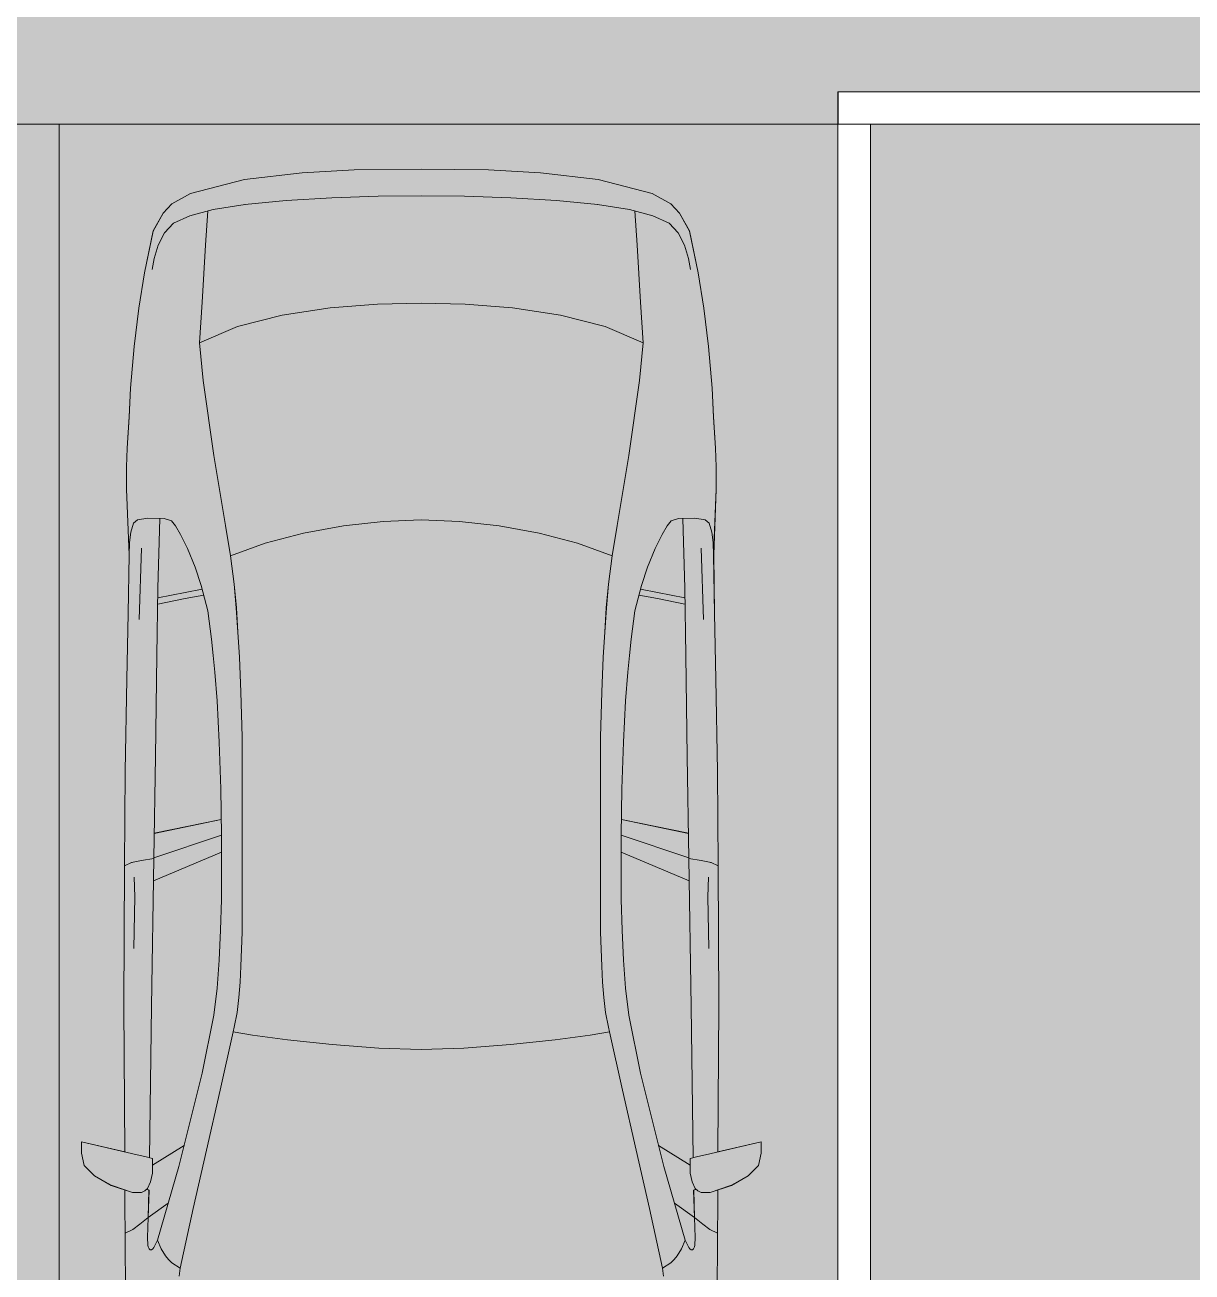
# Model space of a CAD drawing. Header units: millimetres. Extents: x 141848 to 1648660, y -821378 to -151356.
# Drawn here: x 247932 to 251529, y -269226 to -265381 of the extents above; entities that cross this region are included whole.
import ezdxf

# ---------------------------------------------------------------- set-up
doc = ezdxf.new("R2010")
doc.units = ezdxf.units.MM
doc.header["$MEASUREMENT"] = 0
doc.linetypes.add('Wipeout_Contour', pattern=[1000, 0, -1000])
for name, color, linetype in [('Cars', 7, 'Continuous'), ('Extérieur - Environnement', 7, 'Continuous'), ('Sols_ Dalles', 7, 'Continuous'), ('Structure - Murs extérieurs', 7, 'Continuous')]:
    doc.layers.add(name, color=color, linetype=linetype)

# ---------------------------------------------------------------- blocks, each defined once
blk = doc.blocks.new('Dalle_14_1', base_point=(217961.3, -273253.3))
at = {"layer": 'Sols_ Dalles', "linetype": 'Continuous', "lineweight": 0, "true_color": 0x2e271c}
blk.add_hatch(color=250, dxfattribs=at).paths.add_polyline_path([(217961.3, -273253.3, 0.415791), (219972.1, -275253.2), (252109.1, -275106, 0.414214), (254098.3, -273095.2), (254087.4, -271073, -0.001346), (254087.4, -271062.3), (253905.6, -271062.3), (253905.6, -267687.3), (253887.3, -267687.3), (253887.3, -265687.3), (250537.6, -265687.3), (250537.6, -270787.3), (250537.7, -271092.1), (250548.6, -273114.3), (220537.6, -273253.3), (220537.6, -270687.3), (220537.6, -265687.3), (219961.3, -265687.3, 0.258849), (218113.8, -267154.8, 0.098562), (217961.3, -267920.6)])
at = {"layer": 'Sols_ Dalles', "color": 250, "linetype": 'Continuous', "lineweight": 5, "true_color": 0x1f1f1f, "flags": 128}
blk.add_lwpolyline([(217961.3, -273253.3, 0.415791), (219972.1, -275253.2), (252109.1, -275106, 0.414214), (254098.3, -273095.2), (254087.4, -271073, -0.001346), (254087.4, -271062.3), (253905.6, -271062.3), (253905.6, -267687.3), (253887.3, -267687.3), (253887.3, -265687.3), (250537.6, -265687.3), (250537.6, -270787.3), (250537.7, -271092.1), (250548.6, -273114.3), (220537.6, -273253.3), (220537.6, -270687.3), (220537.6, -265687.3), (219961.3, -265687.3, 0.258849), (218113.8, -267154.8, 0.098562), (217961.3, -267920.6)], format="xyb", close=True, dxfattribs=at)
blk = doc.blocks.new('Mur_72_1', base_point=(254187.3, -265687.3))
at = {"color": 254, "linetype": 'Wipeout_Contour', "lineweight": 0, "ltscale": 1095340.519234042}
blk.add_wipeout([(250537.6, -265687.3), (250437.6, -265587.3), (250437.6, -265687.3)], dxfattribs=at).dxf.layer = 'Structure - Murs extérieurs'
at = {"color": 254, "linetype": 'Wipeout_Contour', "lineweight": 0, "ltscale": 1465615.133242177}
blk.add_wipeout([(250537.6, -265687.3), (254187.3, -265687.3), (254187.3, -265587.3), (250537.6, -265587.3)], dxfattribs=at).dxf.layer = 'Structure - Murs extérieurs'
at = {"color": 254, "linetype": 'Wipeout_Contour', "lineweight": 0, "ltscale": 1095334.956299545}
blk.add_wipeout([(250537.6, -265587.3), (250437.6, -265587.3), (250537.6, -265687.3)], dxfattribs=at).dxf.layer = 'Structure - Murs extérieurs'
at = {"layer": 'Structure - Murs extérieurs', "color": 7, "linetype": 'Continuous', "lineweight": 5, "flags": 128}
for points in [[(250437.6, -265587.3), (250437.6, -265687.3)], [(254187.3, -265587.3), (250437.6, -265587.3)], [(250537.6, -265687.3), (254187.3, -265687.3)]]:
    blk.add_lwpolyline(points, dxfattribs=at)
blk = doc.blocks.new('Mur_73_1', base_point=(250537.6, -265687.3))
at = {"color": 254, "linetype": 'Wipeout_Contour', "lineweight": 0, "ltscale": 1467903.870191001}
blk.add_wipeout([(250537.6, -270687.3), (250537.6, -265687.3), (250437.6, -265687.3), (250437.6, -270687.3)], dxfattribs=at).dxf.layer = 'Structure - Murs extérieurs'
at = {"layer": 'Structure - Murs extérieurs', "color": 7, "linetype": 'Continuous', "lineweight": 5, "flags": 128}
for points in [[(250437.6, -265687.3), (250437.6, -270687.3)], [(250537.6, -270687.3), (250537.6, -265687.3)]]:
    blk.add_lwpolyline(points, dxfattribs=at)
blk = doc.blocks.new('Car 0025')
at = {"layer": 'Cars', "color": 7, "linetype": 'Continuous', "lineweight": 13}
for p, q in [((-379.7, 4658.6), (-556.6, 4637.7)), ((-556.6, 4637.7), (-379.7, 4658.6)), ((-219.5, 4667.4), (-379.7, 4658.6)), ((-379.7, 4658.6), (-219.5, 4667.4)), ((-12.1, 4670), (-219.5, 4667.4)), ((-219.5, 4667.4), (-12.1, 4670)), ((195.3, 4667.4), (-12.1, 4670)), ((195.3, 4667.4), (-12.1, 4670)), ((355.5, 4658.6), (195.3, 4667.4)), ((355.5, 4658.6), (195.3, 4667.4)), ((532.4, 4637.7), (355.5, 4658.6)), ((532.4, 4637.7), (355.5, 4658.6)), ((-556.6, 4637.7), (-723.6, 4595.1)), ((-723.6, 4595.1), (-556.6, 4637.7)), ((699.4, 4595.1), (532.4, 4637.7)), ((699.4, 4595.1), (532.4, 4637.7)), ((-723.6, 4595.1), (-781.2, 4562.9)), ((-781.2, 4562.9), (-723.6, 4595.1)), ((-428.3, 4573.2), (-287.8, 4581.6)), ((-287.8, 4581.6), (-145.2, 4586.3)), ((-145.2, 4586.3), (-12.1, 4587.6)), ((121, 4586.3), (-12.1, 4587.6)), ((263.6, 4581.6), (121, 4586.3)), ((404.1, 4573.2), (263.6, 4581.6)), ((757, 4562.9), (699.4, 4595.1)), ((757, 4562.9), (699.4, 4595.1)), ((-781.2, 4562.9), (-808.1, 4534)), ((-808.1, 4534), (-781.2, 4562.9)), ((-653.9, 4545.2), (-725.8, 4526.4)), ((-669.8, 4541.1), (-677, 4436)), ((-653.9, 4545.2), (-555.5, 4560.7)), ((-555.6, 4560.7), (-428.3, 4573.2)), ((531.4, 4560.7), (404.1, 4573.2)), ((629.7, 4545.2), (531.3, 4560.7)), ((629.7, 4545.2), (701.6, 4526.4)), ((645.6, 4541.1), (652.8, 4436)), ((783.9, 4534), (757, 4562.9)), ((783.9, 4534), (757, 4562.9)), ((-808.1, 4534), (-838.7, 4479.2)), ((-838.7, 4479.2), (-808.1, 4534)), ((-804.1, 4473.7), (-775.5, 4503.8)), ((-775.5, 4503.8), (-725.8, 4526.4)), ((751.3, 4503.8), (701.6, 4526.4)), ((779.9, 4473.7), (751.3, 4503.8)), ((814.5, 4479.2), (783.9, 4534)), ((814.5, 4479.2), (783.9, 4534)), ((-838.7, 4479.2), (-865.6, 4350.2)), ((-865.6, 4350.2), (-838.7, 4479.2)), ((-822.9, 4435.1), (-804.1, 4473.7)), ((798.7, 4435.1), (779.9, 4473.7)), ((841.4, 4350.2), (814.5, 4479.2)), ((841.4, 4350.2), (814.5, 4479.2)), ((-835.2, 4394.2), (-822.9, 4435.1)), ((-677, 4436), (-687.9, 4260.3)), ((652.8, 4436), (663.7, 4260.3)), ((811, 4394.2), (798.7, 4435.1)), ((-841.6, 4360.5), (-835.2, 4394.2)), ((817.4, 4360.5), (811, 4394.2)), ((-865.6, 4350.2), (-882.9, 4241.4)), ((-865.6, 4350.2), (-882.9, 4241.4)), ((858.7, 4241.4), (841.4, 4350.2)), ((841.4, 4350.2), (858.7, 4241.4)), ((-882.9, 4241.4), (-896.8, 4123.3)), ((-882.9, 4241.4), (-896.8, 4123.3)), ((-882.9, 4241.4), (-882.9, 4241.4)), ((-687.9, 4260.3), (-696.1, 4134.7)), ((-293.4, 4242.1), (-440.9, 4220.2)), ((-146.9, 4253.4), (-293.4, 4242.1)), ((-12.1, 4256.8), (-146.9, 4253.4)), ((-12.1, 4256.8), (122.7, 4253.4)), ((122.7, 4253.4), (269.2, 4242.1)), ((269.2, 4242.1), (416.7, 4220.2)), ((663.7, 4260.3), (671.9, 4134.7)), ((872.6, 4123.3), (858.7, 4241.4)), ((858.7, 4241.4), (872.6, 4123.3)), ((-440.9, 4220.2), (-578.8, 4185.2)), ((416.7, 4220.2), (554.6, 4185.2)), ((-578.8, 4185.2), (-696.1, 4134)), ((554.6, 4185.2), (671.9, 4134)), ((-896.8, 4123.3), (-908.3, 3994.9)), ((-908.3, 3994.9), (-896.8, 4123.3)), ((-696.1, 4134.7), (-684.8, 4018.8)), ((671.9, 4134.7), (660.6, 4018.8)), ((884.1, 3994.9), (872.6, 4123.3)), ((884.1, 3994.9), (872.6, 4123.3)), ((-684.8, 4018.8), (-652, 3786.7)), ((660.6, 4018.8), (627.8, 3786.7)), ((-908.3, 3994.9), (-912.1, 3905.8)), ((-912.1, 3905.8), (-908.3, 3994.9)), ((887.9, 3905.8), (884.1, 3994.9)), ((887.9, 3905.8), (884.1, 3994.9)), ((-912.1, 3905.8), (-918.5, 3810.1)), ((-918.5, 3810.1), (-912.1, 3905.8)), ((894.3, 3810.1), (887.9, 3905.8)), ((894.3, 3810.1), (887.9, 3905.8)), ((-918.5, 3810.1), (-920.3, 3752.2)), ((-920.3, 3752.2), (-918.5, 3810.1)), ((896.1, 3752.2), (894.3, 3810.1)), ((896.1, 3752.2), (894.3, 3810.1)), ((-652, 3786.7), (-615.8, 3571.1)), ((627.8, 3786.7), (591.6, 3571.1)), ((-920.3, 3752.2), (-920.3, 3683.6)), ((-920.3, 3752.2), (-920.3, 3683.6)), ((896.1, 3683.6), (896.1, 3752.2)), ((896.1, 3752.2), (896.1, 3683.6)), ((-920.3, 3683.6), (-913, 3480.7)), ((-913, 3480.7), (-920.3, 3683.6)), ((888.9, 3480.7), (896.1, 3683.6)), ((888.9, 3480.7), (896.1, 3683.6)), ((-899.1, 3578.6), (-907.5, 3550.6)), ((-886.4, 3589.1), (-899.1, 3578.6)), ((-855.4, 3593.9), (-886.4, 3589.1)), ((-804.8, 3592.7), (-855.4, 3593.9)), ((-824, 3377.8), (-818.1, 3593)), ((-782.3, 3585.5), (-804.8, 3592.7)), ((-769.3, 3570.3), (-782.3, 3585.5)), ((-129.6, 3584), (-252.3, 3570.1)), ((-12.1, 3588.7), (-129.6, 3584)), ((-12.1, 3588.7), (105.4, 3584)), ((105.4, 3584), (228.1, 3570.1)), ((745.1, 3570.3), (758.1, 3585.5)), ((758.1, 3585.5), (780.6, 3592.7)), ((780.6, 3592.7), (831.2, 3593.9)), ((799.8, 3377.8), (793.9, 3593)), ((831.2, 3593.9), (862.2, 3589.1)), ((862.2, 3589.1), (874.9, 3578.6)), ((874.9, 3578.6), (883.3, 3550.6)), ((-907.5, 3550.6), (-911.8, 3519.1)), ((-754.4, 3544.1), (-769.3, 3570.3)), ((-733, 3500.1), (-754.4, 3544.1)), ((-615.8, 3571.1), (-600.6, 3478)), ((-375.1, 3547.5), (-492.9, 3516.7)), ((-252.3, 3570.1), (-375.1, 3547.5)), ((228.1, 3570.1), (350.9, 3547.5)), ((350.9, 3547.5), (468.7, 3516.7)), ((591.6, 3571.1), (576.4, 3478)), ((708.8, 3500.1), (730.2, 3544.1)), ((730.2, 3544.1), (745.1, 3570.3)), ((883.3, 3550.6), (887.6, 3519.1)), ((-911.8, 3519.1), (-913, 3480.7)), ((-874.4, 3501.9), (-881.8, 3281.1)), ((-709.6, 3442.8), (-733, 3500.1)), ((-492.9, 3516.7), (-600.6, 3478)), ((468.7, 3516.7), (576.4, 3478)), ((685.4, 3442.8), (708.8, 3500.1)), ((850.2, 3501.9), (857.6, 3281.1)), ((887.6, 3519.1), (888.9, 3480.7)), ((-913, 3480.7), (-915.3, 3300.4)), ((-915.3, 3300.4), (-913, 3480.7)), ((-600.6, 3478), (-588.9, 3390.6)), ((576.4, 3478), (564.8, 3390.6)), ((891.1, 3300.4), (888.9, 3480.7)), ((891.1, 3300.4), (888.9, 3480.7)), ((-690.2, 3386.2), (-709.6, 3442.8)), ((666.1, 3386.2), (685.4, 3442.8)), ((-670.4, 3308.1), (-690.2, 3386.2)), ((-588.9, 3390.6), (-582.3, 3317.1)), ((564.8, 3390.6), (558.1, 3317.1)), ((646.2, 3308.1), (666.1, 3386.2)), ((-826.9, 3170.4), (-824, 3377.8)), ((-824.7, 3328.7), (-740.3, 3346)), ((-824.4, 3348), (-740, 3365.2)), ((-740.3, 3346), (-682.9, 3357.1)), ((-740, 3365.2), (-687.5, 3375.4)), ((716.1, 3346), (658.7, 3357.1)), ((715.8, 3365.2), (663.3, 3375.4)), ((800.2, 3348), (715.8, 3365.2)), ((800.5, 3328.7), (716.1, 3346)), ((802.7, 3170.4), (799.8, 3377.8)), ((-659, 3220.7), (-670.4, 3308.1)), ((-582.3, 3317.1), (-577.3, 3242.7)), ((558.1, 3317.1), (553.1, 3242.7)), ((634.8, 3220.7), (646.2, 3308.1)), ((-915.3, 3300.4), (-919.6, 3097.2)), ((-915.3, 3300.4), (-919.6, 3097.2)), ((895.4, 3097.2), (891.1, 3300.4)), ((891.1, 3300.4), (895.4, 3097.2)), ((-577.3, 3242.7), (-572.9, 3165.9)), ((553.1, 3242.7), (548.7, 3165.9)), ((-653.2, 3171.1), (-659, 3220.7)), ((629, 3171.1), (634.8, 3220.7)), ((-831.9, 2859.6), (-826.9, 3170.4)), ((-648.1, 3119.2), (-653.2, 3171.1)), ((-572.9, 3165.9), (-568.1, 3057.7)), ((548.7, 3165.9), (543.9, 3057.7)), ((623.9, 3119.2), (629, 3171.1)), ((807.7, 2859.6), (802.7, 3170.4)), ((-641.8, 3031.2), (-648.1, 3119.2)), ((617.6, 3031.2), (623.9, 3119.2)), ((-919.6, 3097.2), (-924.4, 2813.9)), ((-919.6, 3097.2), (-924.4, 2813.9)), ((900.2, 2813.9), (895.4, 3097.2)), ((895.4, 3097.2), (900.2, 2813.9)), ((-568.1, 3057.8), (-564.2, 2920.2)), ((543.9, 3057.8), (540, 2920.2)), ((-635.4, 2903.1), (-641.8, 3031.2)), ((611.2, 2903.1), (617.6, 3031.2)), ((-630.4, 2759.9), (-635.4, 2903.1)), ((-564.2, 2920.2), (-564.1, 2317.3)), ((540, 2920.2), (539.9, 2317.3)), ((606.2, 2759.9), (611.2, 2903.1)), ((-836.8, 2545.3), (-831.9, 2859.6)), ((812.6, 2545.3), (807.7, 2859.6)), ((-924.4, 2813.9), (-926.9, 2522.7)), ((-924.4, 2813.9), (-926.9, 2522.7)), ((902.7, 2522.7), (900.2, 2813.9)), ((900.2, 2813.9), (902.7, 2522.7)), ((-628, 2616.3), (-630.4, 2759.9)), ((603.8, 2616.3), (606.2, 2759.9)), ((-835.6, 2622.4), (-628.8, 2664.8)), ((811.4, 2622.4), (604.6, 2664.8)), ((-628, 2616.3), (-836.8, 2546.4)), ((-627.5, 2418.3), (-628, 2616.3)), ((603.3, 2418.3), (603.8, 2616.3)), ((603.8, 2616.3), (812.6, 2546.4)), ((-900, 2533.7), (-874.1, 2538.4)), ((-874.1, 2538.4), (-836.8, 2545.3)), ((-836.8, 2545.3), (-843.3, 2088.2)), ((-837.8, 2476.4), (-627.9, 2564.8)), ((813.6, 2476.4), (603.7, 2564.8)), ((812.6, 2545.3), (819.1, 2088.2)), ((849.9, 2538.4), (812.6, 2545.3)), ((875.8, 2533.7), (849.9, 2538.4)), ((-926.9, 2522.7), (-928.9, 2089.8)), ((-928.9, 2089.8), (-926.9, 2522.7)), ((-926.9, 2522.7), (-905.2, 2532.4)), ((-905.2, 2532.4), (-903.2, 2533)), ((-903.2, 2533), (-900, 2533.7)), ((879.1, 2533), (875.8, 2533.7)), ((881, 2532.4), (879.1, 2533)), ((902.7, 2522.7), (881, 2532.4)), ((904.7, 2089.8), (902.7, 2522.7)), ((904.7, 2089.8), (902.7, 2522.7)), ((-897, 2487.7), (-895.5, 2426.5)), ((872.8, 2487.7), (871.3, 2426.5)), ((-895.5, 2426.5), (-898.1, 2267.2)), ((871.3, 2426.5), (873.9, 2267.2)), ((-630.6, 2324.2), (-627.5, 2418.3)), ((606.4, 2324.2), (603.3, 2418.3)), ((-634.8, 2231.6), (-630.6, 2324.2)), ((-564.1, 2317.3), (-567.9, 2213)), ((539.9, 2317.3), (543.8, 2213)), ((610.6, 2231.6), (606.4, 2324.2)), ((-640.9, 2145.4), (-634.8, 2231.6)), ((616.7, 2145.4), (610.6, 2231.6)), ((-567.9, 2213), (-570.5, 2163.8)), ((543.8, 2213), (546.3, 2163.8)), ((-570.5, 2163.8), (-574.3, 2116.7)), ((546.3, 2163.8), (550.1, 2116.7)), ((-652.1, 2062.2), (-640.9, 2145.4)), ((-574.3, 2116.7), (-580.1, 2070.5)), ((550.1, 2116.7), (555.9, 2070.5)), ((627.9, 2062.2), (616.7, 2145.4)), ((-928.9, 2089.8), (-926.4, 1640.4)), ((-926.4, 1640.4), (-928.9, 2089.8)), ((-843.3, 2088.2), (-849.7, 1622.1)), ((819.1, 2088.2), (825.5, 1622.1)), ((902.2, 1640.4), (904.7, 2089.8)), ((902.2, 1640.4), (904.7, 2089.8)), ((-687.5, 1882.8), (-652.1, 2062.2)), ((-580.1, 2070.5), (-588.5, 2025.1)), ((555.9, 2070.5), (564.3, 2025.1)), ((663.3, 1882.8), (627.9, 2062.2)), ((-591.8, 2010.3), (-632, 1830.3)), ((-591.8, 2010.3), (-588.8, 2024.6)), ((-591.8, 2010.3), (-532.9, 2000.2)), ((-588.8, 2024.6), (-588.4, 2025.3)), ((-532.9, 2000.2), (-424.2, 1986.1)), ((508.7, 2000.2), (400, 1986.1)), ((567.6, 2010.3), (508.7, 2000.2)), ((564.6, 2024.6), (564.2, 2025.3)), ((567.6, 2010.3), (564.6, 2024.6)), ((567.6, 2010.3), (607.8, 1830.3)), ((-424.2, 1986.1), (-287.2, 1971.5)), ((-287.2, 1971.5), (-142.7, 1960.1)), ((263, 1971.5), (118.5, 1960.1)), ((400, 1986.1), (263, 1971.5)), ((-142.7, 1960.1), (-12.1, 1955.6)), ((118.5, 1960.1), (-12.1, 1955.6)), ((-759.7, 1595.1), (-687.5, 1882.8)), ((735.5, 1595.1), (663.3, 1882.8)), ((-632, 1830.3), (-674.2, 1645.7)), ((607.8, 1830.3), (650, 1645.7)), ((-926.4, 1640.4), (-1059.8, 1671.2)), ((-1059.8, 1671.2), (-1059.8, 1636.9)), ((-1059.8, 1671.2), (-887.7, 1631.5)), ((-1059.8, 1671.2), (-1059.8, 1636.9)), ((-743.3, 1660.3), (-840.5, 1599.8)), ((719.1, 1660.3), (816.3, 1599.8)), ((1035.6, 1671.2), (863.5, 1631.5)), ((1035.6, 1671.2), (902.2, 1640.4)), ((1035.6, 1636.9), (1035.6, 1671.2)), ((1035.6, 1671.2), (1035.6, 1636.9)), ((-1059.8, 1636.9), (-1050.9, 1598.8)), ((-1050.9, 1598.8), (-1059.8, 1636.9)), ((-887.7, 1631.5), (-864.6, 1626)), ((-864.6, 1626), (-840.5, 1619.8)), ((-840.5, 1619.8), (-840.5, 1574.6)), ((-674.2, 1645.7), (-715.3, 1465.4)), ((650, 1645.7), (691.1, 1465.4)), ((840.4, 1626), (816.3, 1619.8)), ((816.3, 1619.8), (816.3, 1574.6)), ((863.5, 1631.5), (840.4, 1626)), ((1026.7, 1598.8), (1035.6, 1636.9)), ((1026.7, 1598.8), (1035.6, 1636.9)), ((-1050.9, 1598.8), (-1019.1, 1566.8)), ((-1019.1, 1566.8), (-1050.9, 1598.8)), ((-759.7, 1595.1), (-825.1, 1368)), ((735.5, 1595.1), (800.9, 1368)), ((994.9, 1566.8), (1026.7, 1598.8)), ((994.9, 1566.8), (1026.7, 1598.8)), ((-1019.1, 1566.8), (-968.5, 1537.3)), ((-968.5, 1537.3), (-1019.1, 1566.8)), ((-846.5, 1548.1), (-856.3, 1528)), ((-840.5, 1574.6), (-846.5, 1548.1)), ((816.3, 1574.6), (822.3, 1548.1)), ((822.3, 1548.1), (832.1, 1528)), ((944.3, 1537.3), (994.9, 1566.8)), ((944.3, 1537.3), (994.9, 1566.8)), ((-968.5, 1537.3), (-926, 1523.1)), ((-902.5, 1515.3), (-968.5, 1537.3)), ((-926, 1523.1), (-925.7, 1467.7)), ((-925.7, 1467.7), (-926, 1523.1)), ((-874.6, 1515.3), (-902.5, 1515.3)), ((-864.4, 1520.4), (-874.6, 1515.3)), ((-856.3, 1528), (-864.4, 1520.4)), ((-851.4, 1522.3), (-858.6, 1525.8)), ((-851.4, 1522.3), (-854.4, 1437.8)), ((827.2, 1522.3), (834.4, 1525.8)), ((827.2, 1522.3), (830.2, 1437.8)), ((832.1, 1528), (840.2, 1520.4)), ((840.2, 1520.4), (850.4, 1515.3)), ((850.4, 1515.3), (878.3, 1515.3)), ((878.3, 1515.3), (944.3, 1537.3)), ((901.5, 1467.7), (901.8, 1523.1)), ((901.5, 1467.7), (901.8, 1523.1)), ((901.8, 1523.1), (944.3, 1537.3)), ((-925.7, 1467.7), (-924.7, 1389.7)), ((-925.7, 1467.7), (-924.7, 1389.7)), ((-792.3, 1482), (-854.4, 1437.8)), ((-715.3, 1465.4), (-755.5, 1282.4)), ((691.1, 1465.4), (731.3, 1282.4)), ((768.1, 1482), (830.2, 1437.8)), ((900.5, 1389.7), (901.5, 1467.7)), ((901.5, 1467.7), (900.5, 1389.7)), ((-854.4, 1437.8), (-879.3, 1417.7)), ((-854.4, 1437.8), (-856.2, 1376.4)), ((830.2, 1437.8), (855.1, 1417.7)), ((830.2, 1437.8), (832, 1376.4)), ((-900.9, 1401.3), (-924.7, 1389.7)), ((-924.7, 1389.7), (-920.5, 734.5)), ((-924.7, 1389.7), (-920.5, 734.5)), ((-879.3, 1417.7), (-900.9, 1401.3)), ((855.1, 1417.7), (876.7, 1401.3)), ((876.7, 1401.3), (900.5, 1389.7)), ((896.3, 734.5), (900.5, 1389.7)), ((900.5, 1389.7), (896.3, 734.5)), ((-856.2, 1376.4), (-855, 1353.4)), ((-855, 1353.4), (-853.9, 1347.6)), ((-853.9, 1347.6), (-851, 1342)), ((-839.9, 1341.4), (-836.8, 1345.8)), ((-836.8, 1345.8), (-832.5, 1354)), ((-832.4, 1354), (-825.1, 1368)), ((-825.1, 1368), (-813.7, 1341.5)), ((800.9, 1368), (789.5, 1341.5)), ((808.2, 1354), (800.9, 1368)), ((812.6, 1345.8), (808.3, 1354)), ((815.7, 1341.4), (812.6, 1345.8)), ((829.7, 1347.6), (826.8, 1342)), ((830.8, 1353.4), (829.7, 1347.6)), ((832, 1376.4), (830.8, 1353.4)), ((-847.5, 1338.9), (-851, 1342)), ((-843.8, 1338.8), (-847.5, 1338.9)), ((-839.9, 1341.4), (-843.8, 1338.8)), ((-813.7, 1341.5), (-800.3, 1320)), ((-800.3, 1320), (-791.1, 1308.8)), ((-791.1, 1308.8), (-781.4, 1298.4)), ((766.9, 1308.8), (757.2, 1298.4)), ((776.1, 1320), (766.9, 1308.8)), ((789.5, 1341.5), (776.1, 1320)), ((815.7, 1341.4), (819.6, 1338.8)), ((819.6, 1338.8), (823.3, 1338.9)), ((823.3, 1338.9), (826.8, 1342)), ((-781.4, 1298.4), (-755.5, 1282.4)), ((-755.5, 1282.4), (-758.8, 1257.5)), ((-755.5, 1282.4), (-755.5, 1282.4)), ((757.2, 1298.4), (731.3, 1282.4)), ((731.3, 1282.4), (734.6, 1257.5)), ((731.3, 1282.4), (731.3, 1282.4))]:
    blk.add_line(p, q, dxfattribs=at)

msp = doc.modelspace()

# ---------------------------------------------------------------- hatches: boundary and pattern name
at = {"linetype": 'Continuous', "lineweight": 0, "true_color": 0x6f6f6f}
h = msp.add_hatch(color=8, dxfattribs=at)
h.paths.add_polyline_path([(141848.442, -295062.571), (269220.821, -293826.868), (269220.821, -270902.734), (268763.049, -270902.734), (254213.6, -271040.575), (254213.6, -163437.635), (153156.2, -163437.635), (153156.2, -271040.575), (153182.962, -271040.57), (153183.146, -272000.514, -0.40942736), (149183.681, -275935.042), (141848.442, -275935.042)])
h.paths.add_polyline_path([(158435.584, -260639.953), (155145.584, -260639.953), (155145.584, -248364.953), (155145.584, -243089.974), (155145.584, -242189.974), (158435.584, -242189.974)], flags=0)
h.paths.add_polyline_path([(161503.433, -171995.57), (161503.433, -193810.571), (161503.433, -230015.57), (161503.433, -260810.571), (196775.042, -260810.571), (196775.042, -222495.57), (186955.542, -222495.57), (186955.542, -218295.57), (196754.55, -218295.57), (196754.55, -208495.57), (196754.55, -204495.57), (193355.542, -204495.57), (193355.542, -195161.535), (195576.034, -195161.535), (195576.034, -189810.571), (217850.068, -189810.571), (217850.068, -262266.885), (245610.045, -262266.885), (245610.045, -253395.571), (245626.034, -253395.571), (246426.034, -253395.571), (247826.034, -253395.571), (247826.034, -248005.571), (247826.034, -246605.571), (245626.034, -246605.571), (245610.045, -246605.571), (245610.045, -171995.57), (212806.28, -171995.57)], flags=0)
h.paths.add_polyline_path([(162737.042, -269433.913, -0.09031866), (162858.773, -268727.623, -0.20144873), (163912.639, -267592.74, -0.10421145), (164718.006, -267415.055), (165317.979, -267409.371, -0.10404461), (166125.354, -267571.244, -0.23825546), (167284.257, -268953.318, -0.05518862), (167336.836, -269390.334), (167338.931, -269611.438), (167351.046, -270890.267), (167092.583, -271892.761, -0.26794919), (165370.083, -272909.124), (164770.11, -272914.808, -0.19371746), (163379.252, -272370.185, -0.07056876), (163028.663, -271931.262, -0.1316525), (162751.253, -270933.845)], flags=0)
h.paths.add_polyline_path([(175327.752, -275599.002, -0.4157911), (173316.986, -273599.031), (173316.986, -273452.052), (173330.488, -267377.824, -0.3805567), (175316.986, -265609.826), (175394.714, -265609.826), (175394.714, -270609.826), (190394.714, -270609.826), (190394.714, -265609.826), (195356.191, -265609.826, -0.41421356), (196856.191, -267109.826), (196856.191, -273660.699, -0.34550161), (195137.285, -275433.432)], flags=0)
h.paths.add_polyline_path([(205510.093, -271504.083, -0.13447393), (205230.948, -270484.937), (205230.948, -268984.937, -0.41421356), (207230.948, -266984.937), (207830.948, -266984.937, -0.41421356), (209830.948, -268984.937), (209830.948, -270484.937, -0.12882035), (209574.03, -271465.581, -0.27093629), (207830.948, -272484.937), (207230.948, -272484.937, -0.26498)], flags=0)
h.paths.add_polyline_path([(217862.687, -273329.325), (217869.949, -267730.336, -0.09856151), (218100.718, -266943.721), (218117.681, -266951.545, -0.258849), (219955.479, -265605.827), (219953.141, -265587.294), (220637.569, -265587.294), (220637.569, -265687.294), (220637.569, -270687.294), (250537.569, -270687.294), (250537.569, -265687.294), (252208.004, -265687.294), (254186.294, -265687.294), (254186.294, -267687.294), (254186.294, -271062.255, 0.00134576), (254186.323, -271073.021), (254197.209, -273095.233, -0.41421356), (252208.004, -275105.97), (243484.534, -275105.97, -0.00518896), (243431.438, -275116.103), (235447.992, -275196.191), (220071.012, -275253.24, -0.38655333), (217873.089, -273475.385, -0.02518922)], flags=0)
at = {"layer": 'Sols_ Dalles', "linetype": 'Continuous', "lineweight": 0, "true_color": 0x2e271c}
h = msp.add_hatch(color=250, dxfattribs=at)
edge = h.paths.add_edge_path()
edge.add_arc((219961.309, -273253.269), 2000, 180, 270.308426)
edge.add_line((219972.076, -275253.24), (252109.067, -275105.97))
edge.add_arc((252098.301, -273105.999), 2000, 270.308426, 360.308426)
edge.add_line((254098.272, -273095.233), (254087.386, -271073.021))
edge.add_arc((256087.357, -271062.255), 2000, 180, 180.308426, ccw=False)
edge.add_line((254087.357, -271062.255), (254087.357, -267687.294))
edge.add_line((254087.357, -267687.294), (254087.357, -265687.294))
edge.add_line((254087.357, -265687.294), (250537.569, -265687.294))
edge.add_line((250537.569, -265687.294), (250537.569, -270787.292))
edge.add_line((250537.569, -270787.292), (250537.729, -271092.129))
edge.add_line((250537.729, -271092.129), (250548.615, -273114.341))
edge.add_line((250548.615, -273114.341), (220537.569, -273253.269))
edge.add_line((220537.569, -273253.269), (220537.569, -270687.294))
edge.add_line((220537.569, -270687.294), (220537.569, -265687.294))
edge.add_line((220537.569, -265687.294), (219961.309, -265687.294))
edge.add_arc((220359.867, -268085.851), 2431.445, 99.434374, 157.484062)
edge.add_arc((219961.309, -267920.633), 2000, 157.484062, 180)
edge.add_line((217961.309, -267920.633), (217961.309, -273253.269))

# ---------------------------------------------------------------- linework, layer by layer
at = {"color": 9, "linetype": 'Continuous', "lineweight": 5}
msp.add_lwpolyline([(217873.089, -273475.385, 0.38655333), (220071.012, -275253.24), (235447.992, -275196.191), (243431.438, -275116.103, 0.00518896), (243484.534, -275105.97), (252208.004, -275105.97, 0.41421356), (254197.209, -273095.233), (254186.323, -271073.021, -0.00134576), (254186.294, -271062.255), (254186.294, -267687.294), (254186.294, -265687.294), (252208.004, -265687.294), (250537.569, -265687.294), (250537.569, -270687.294), (220637.569, -270687.294), (220637.569, -265687.294), (220637.569, -265587.294), (219953.141, -265587.294), (219955.479, -265605.827, 0.258849), (218117.681, -266951.545), (218100.718, -266943.721, 0.09856151), (217869.949, -267730.336), (217862.687, -273329.325, 0.02518922)], format="xyb", close=True, dxfattribs=at)
at = {"color": 255, "linetype": 'Continuous', "lineweight": 5, "flags": 128}
msp.add_lwpolyline([(245537.569, -265687.294), (245537.569, -270687.294), (248037.569, -270687.294), (248037.569, -265687.294)], close=True, dxfattribs=at)
for points in [[(248037.569, -265687.294), (245537.569, -265687.294)], [(248037.569, -265687.294), (248037.569, -270687.294)], [(248037.569, -270687.294), (248037.569, -265687.294)]]:
    msp.add_lwpolyline(points, dxfattribs=at)
at = {"layer": 'Extérieur - Environnement', "color": 7, "linetype": 'Continuous', "lineweight": 13}
for p, q in [((248785.88, -265837.164), (248608.94, -265858.076)), ((248608.94, -265858.076), (248785.88, -265837.164)), ((248946.009, -265828.356), (248785.88, -265837.164)), ((248785.88, -265837.164), (248946.009, -265828.356)), ((249153.452, -265825.764), (248946.009, -265828.356)), ((248946.009, -265828.356), (249153.452, -265825.764)), ((249360.895, -265828.356), (249153.452, -265825.764)), ((249360.895, -265828.356), (249153.452, -265825.764)), ((249521.024, -265837.164), (249360.895, -265828.356)), ((249521.024, -265837.164), (249360.895, -265828.356)), ((249697.964, -265858.076), (249521.024, -265837.164)), ((249697.964, -265858.076), (249521.024, -265837.164)), ((248608.94, -265858.076), (248441.916, -265900.703)), ((248441.916, -265900.703), (248608.94, -265858.076)), ((249864.988, -265900.703), (249697.964, -265858.076)), ((249864.988, -265900.703), (249697.964, -265858.076)), ((248441.916, -265900.703), (248384.32, -265932.912)), ((248384.32, -265932.912), (248441.916, -265900.703)), ((248737.217, -265922.562), (248877.776, -265914.145)), ((248877.776, -265914.145), (249020.325, -265909.477)), ((249020.325, -265909.477), (249153.452, -265908.163)), ((249286.579, -265909.477), (249153.452, -265908.163)), ((249429.128, -265914.145), (249286.579, -265909.477)), ((249569.687, -265922.562), (249429.128, -265914.145)), ((249922.584, -265932.912), (249864.988, -265900.703)), ((249922.584, -265932.912), (249864.988, -265900.703)), ((248384.32, -265932.912), (248357.458, -265961.821)), ((248357.458, -265961.821), (248384.32, -265932.912)), ((248511.69, -265950.545), (248439.766, -265969.4)), ((248495.725, -265954.731), (248488.593, -266059.811)), ((248511.69, -265950.545), (248610.007, -265935.102)), ((248609.989, -265935.105), (248737.217, -265922.562)), ((249696.915, -265935.105), (249569.687, -265922.562)), ((249795.214, -265950.545), (249696.897, -265935.102)), ((249795.214, -265950.545), (249867.138, -265969.4)), ((249811.179, -265954.731), (249818.311, -266059.811)), ((249949.446, -265961.821), (249922.584, -265932.912)), ((249949.446, -265961.821), (249922.584, -265932.912)), ((248357.458, -265961.821), (248326.807, -266016.54)), ((248326.807, -266016.54), (248357.458, -265961.821)), ((248361.467, -266022.127), (248390.088, -265991.939)), ((248390.088, -265991.939), (248439.766, -265969.4)), ((249916.816, -265991.939), (249867.138, -265969.4)), ((249945.437, -266022.127), (249916.816, -265991.939)), ((249980.097, -266016.54), (249949.446, -265961.821)), ((249980.097, -266016.54), (249949.446, -265961.821)), ((248326.807, -266016.54), (248299.911, -266145.59)), ((248299.911, -266145.59), (248326.807, -266016.54)), ((248342.605, -266060.723), (248361.467, -266022.127)), ((249964.299, -266060.723), (249945.437, -266022.127)), ((250006.993, -266145.59), (249980.097, -266016.54)), ((250006.993, -266145.59), (249980.097, -266016.54)), ((248330.325, -266101.535), (248342.605, -266060.723)), ((248488.593, -266059.811), (248477.697, -266235.469)), ((249818.311, -266059.811), (249829.207, -266235.469)), ((249976.58, -266101.535), (249964.299, -266060.723)), ((248323.927, -266135.297), (248330.325, -266101.535)), ((249982.977, -266135.297), (249976.58, -266101.535)), ((248299.911, -266145.59), (248282.617, -266254.371)), ((248299.911, -266145.59), (248282.617, -266254.371)), ((250024.287, -266254.371), (250006.993, -266145.59)), ((250006.993, -266145.59), (250024.287, -266254.371)), ((248282.619, -266254.36), (248268.795, -266372.439)), ((248282.619, -266254.36), (248268.795, -266372.439)), ((248282.617, -266254.371), (248282.619, -266254.36)), ((248477.697, -266235.469), (248469.406, -266361.049)), ((248872.17, -266253.728), (248724.614, -266275.57)), ((249018.699, -266242.406), (248872.17, -266253.728)), ((249153.452, -266238.96), (249018.699, -266242.406)), ((249153.452, -266238.96), (249288.205, -266242.406)), ((249288.205, -266242.406), (249434.734, -266253.728)), ((249434.734, -266253.728), (249582.29, -266275.57)), ((249829.207, -266235.469), (249837.498, -266361.049)), ((250024.286, -266254.36), (250038.109, -266372.439)), ((250038.109, -266372.439), (250024.287, -266254.371)), ((248724.614, -266275.57), (248586.794, -266310.612)), ((249582.29, -266275.57), (249720.11, -266310.612)), ((248586.794, -266310.612), (248469.474, -266361.74)), ((249720.11, -266310.612), (249837.431, -266361.74)), ((248268.795, -266372.439), (248257.272, -266500.926)), ((248257.272, -266500.926), (248268.795, -266372.439)), ((248469.406, -266361.049), (248480.747, -266476.985)), ((249837.498, -266361.049), (249826.158, -266476.985)), ((250049.632, -266500.926), (250038.109, -266372.439)), ((250049.632, -266500.926), (250038.109, -266372.439)), ((248480.747, -266476.985), (248513.546, -266709.08)), ((249826.158, -266476.985), (249793.358, -266709.08)), ((248257.272, -266500.926), (248253.476, -266589.935)), ((248253.476, -266589.935), (248257.272, -266500.926)), ((250053.428, -266589.935), (250049.632, -266500.926)), ((250053.428, -266589.935), (250049.632, -266500.926)), ((248253.476, -266589.935), (248247.052, -266685.688)), ((248247.052, -266685.688), (248253.476, -266589.935)), ((250059.853, -266685.688), (250053.428, -266589.935)), ((250059.853, -266685.688), (250053.428, -266589.935)), ((248247.052, -266685.688), (248245.287, -266743.57)), ((248245.287, -266743.57), (248247.052, -266685.688)), ((250061.617, -266743.57), (250059.853, -266685.688)), ((250061.617, -266743.57), (250059.853, -266685.688)), ((248513.546, -266709.08), (248549.718, -266924.692)), ((249793.358, -266709.08), (249757.186, -266924.692)), ((248245.287, -266743.57), (248245.242, -266812.144)), ((248245.287, -266743.57), (248245.242, -266812.144)), ((250061.662, -266812.144), (250061.617, -266743.57)), ((250061.617, -266743.57), (250061.662, -266812.144)), ((248245.242, -266812.144), (248252.504, -267015.116)), ((248252.504, -267015.116), (248245.242, -266812.144)), ((250054.401, -267015.116), (250061.662, -266812.144)), ((250054.401, -267015.116), (250061.662, -266812.144)), ((248266.495, -266917.174), (248258.091, -266945.179)), ((248279.196, -266906.682), (248266.495, -266917.174)), ((248310.174, -266901.909), (248279.196, -266906.682)), ((248360.788, -266903.116), (248310.174, -266901.909)), ((248341.582, -267118.034), (248347.406, -266902.797)), ((248383.263, -266910.293), (248360.788, -266903.116)), ((248396.261, -266925.468), (248383.263, -266910.293)), ((249035.917, -266911.78), (248913.234, -266925.666)), ((249153.452, -266907.061), (249035.917, -266911.78)), ((249153.452, -266907.061), (249270.987, -266911.78)), ((249270.987, -266911.78), (249393.67, -266925.666)), ((249910.643, -266925.468), (249923.642, -266910.293)), ((249923.642, -266910.293), (249946.116, -266903.116)), ((249946.116, -266903.116), (249996.73, -266901.909)), ((249965.322, -267118.034), (249959.498, -266902.797)), ((249996.73, -266901.909), (250027.708, -266906.682)), ((250027.708, -266906.682), (250040.409, -266917.174)), ((250040.409, -266917.174), (250048.814, -266945.179)), ((248258.091, -266945.179), (248253.776, -266976.682)), ((248411.155, -266951.662), (248396.261, -266925.468)), ((248432.559, -266995.684), (248411.155, -266951.662)), ((248549.718, -266924.692), (248564.932, -267017.735)), ((248790.479, -266948.269), (248672.629, -266979.133)), ((248913.234, -266925.666), (248790.479, -266948.269)), ((249393.67, -266925.666), (249516.425, -266948.269)), ((249516.425, -266948.269), (249634.275, -266979.133)), ((249757.186, -266924.692), (249741.972, -267017.735)), ((249874.345, -266995.684), (249895.749, -266951.662)), ((249895.749, -266951.662), (249910.643, -266925.468)), ((250048.814, -266945.179), (250053.128, -266976.682)), ((248253.776, -266976.682), (248252.504, -267015.116)), ((248291.17, -266993.88), (248283.753, -267214.66)), ((248455.974, -267052.956), (248432.559, -266995.684)), ((248672.629, -266979.133), (248564.932, -267017.735)), ((249634.275, -266979.133), (249741.972, -267017.735)), ((249850.93, -267052.956), (249874.345, -266995.684)), ((250015.734, -266993.88), (250023.151, -267214.66)), ((250053.128, -266976.682), (250054.401, -267015.116)), ((248252.504, -267015.116), (248250.29, -267195.422)), ((248250.29, -267195.422), (248252.504, -267015.116)), ((248564.932, -267017.735), (248576.603, -267105.162)), ((249741.972, -267017.735), (249730.301, -267105.162)), ((250056.614, -267195.422), (250054.401, -267015.116)), ((250056.614, -267195.422), (250054.401, -267015.116)), ((248475.303, -267109.617), (248455.974, -267052.956)), ((249831.601, -267109.617), (249850.93, -267052.956)), ((248495.138, -267187.636), (248475.303, -267109.617)), ((248576.602, -267105.146), (248583.295, -267178.67)), ((249730.302, -267105.146), (249723.61, -267178.67)), ((249811.766, -267187.636), (249831.601, -267109.617)), ((248338.65, -267325.351), (248341.582, -267118.034)), ((248340.889, -267167.062), (248425.277, -267149.83)), ((248341.162, -267147.769), (248425.55, -267130.537)), ((248425.277, -267149.83), (248482.692, -267138.68)), ((248425.55, -267130.537), (248478.031, -267120.345)), ((249881.627, -267149.83), (249824.212, -267138.68)), ((249881.354, -267130.537), (249828.874, -267120.345)), ((249965.742, -267147.769), (249881.354, -267130.537)), ((249966.015, -267167.062), (249881.627, -267149.83)), ((249968.254, -267325.351), (249965.322, -267118.034)), ((248506.547, -267275.127), (248495.138, -267187.636)), ((248583.294, -267178.656), (248588.261, -267253.131)), ((249723.61, -267178.656), (249718.644, -267253.131)), ((249800.357, -267275.127), (249811.766, -267187.636)), ((248250.29, -267195.422), (248245.94, -267398.632)), ((248250.29, -267195.422), (248245.94, -267398.632)), ((250060.964, -267398.632), (250056.614, -267195.422)), ((250056.614, -267195.422), (250060.964, -267398.632)), ((248588.26, -267253.127), (248592.664, -267329.924)), ((249718.644, -267253.127), (249714.241, -267329.924)), ((248512.393, -267324.705), (248506.547, -267275.127)), ((249794.511, -267324.705), (249800.357, -267275.127)), ((248333.69, -267636.148), (248338.65, -267325.351)), ((248517.487, -267376.543), (248512.393, -267324.705)), ((248592.663, -267329.914), (248597.429, -267438.034)), ((249714.241, -267329.914), (249709.475, -267438.034)), ((249789.417, -267376.543), (249794.511, -267324.705)), ((249973.215, -267636.148), (249968.254, -267325.351)), ((248523.725, -267464.557), (248517.487, -267376.543)), ((249783.18, -267464.557), (249789.417, -267376.543)), ((248245.94, -267398.632), (248241.155, -267681.866)), ((248245.94, -267398.632), (248241.155, -267681.866)), ((250065.749, -267681.866), (250060.964, -267398.632)), ((250060.964, -267398.632), (250065.749, -267681.866)), ((248597.429, -267438.031), (248601.4, -267575.552)), ((249709.475, -267438.031), (249705.505, -267575.552)), ((248530.112, -267592.686), (248523.725, -267464.557)), ((249776.792, -267592.686), (249783.18, -267464.557)), ((248535.112, -267735.926), (248530.112, -267592.686)), ((248601.4, -267575.552), (248601.438, -268178.518)), ((249705.505, -267575.552), (249705.466, -268178.518)), ((249771.793, -267735.926), (249776.792, -267592.686)), ((248328.729, -267950.448), (248333.69, -267636.148)), ((249978.175, -267950.448), (249973.215, -267636.148)), ((248241.155, -267681.866), (248238.637, -267973.113)), ((248241.155, -267681.866), (248238.637, -267973.113)), ((250068.268, -267973.113), (250065.749, -267681.866)), ((250065.749, -267681.866), (250068.268, -267973.113)), ((248537.535, -267879.457), (248535.112, -267735.926)), ((249769.369, -267879.457), (249771.793, -267735.926)), ((248329.946, -267873.372), (248536.717, -267831.01)), ((249976.959, -267873.372), (249770.187, -267831.01)), ((248537.535, -267879.457), (248328.746, -267949.357)), ((248538.073, -268077.471), (248537.535, -267879.457)), ((249768.831, -268077.471), (249769.369, -267879.457)), ((249769.369, -267879.457), (249978.158, -267949.357)), ((248265.559, -267962.088), (248291.472, -267957.432)), ((248291.472, -267957.432), (248328.729, -267950.448)), ((248328.729, -267950.448), (248322.29, -268407.601)), ((248327.758, -268019.427), (248537.675, -267931.001)), ((249979.147, -268019.427), (249769.229, -267931.001)), ((249978.175, -267950.448), (249984.614, -268407.601)), ((250015.432, -267957.432), (249978.175, -267950.448)), ((250041.345, -267962.088), (250015.432, -267957.432)), ((248238.637, -267973.113), (248236.668, -268405.992)), ((248236.668, -268405.992), (248238.637, -267973.113)), ((248238.637, -267973.113), (248260.345, -267963.349)), ((248260.345, -267963.349), (248262.301, -267962.783)), ((248262.301, -267962.783), (248265.559, -267962.088)), ((250044.603, -267962.783), (250041.345, -267962.088)), ((250046.559, -267963.349), (250044.603, -267962.783)), ((250068.268, -267973.113), (250046.559, -267963.349)), ((250070.236, -268405.992), (250068.268, -267973.113)), ((250070.236, -268405.992), (250068.268, -267973.113)), ((248268.531, -268008.036), (248270.03, -268069.3)), ((250038.373, -268008.036), (250036.875, -268069.3)), ((248270.03, -268069.3), (248267.453, -268228.63)), ((250036.875, -268069.3), (250039.451, -268228.63)), ((248534.922, -268171.56), (248538.073, -268077.471)), ((249771.982, -268171.56), (249768.831, -268077.471)), ((248530.728, -268264.184), (248534.922, -268171.56)), ((248601.438, -268178.518), (248597.601, -268282.803)), ((249705.466, -268178.518), (249709.303, -268282.803)), ((249776.176, -268264.184), (249771.982, -268171.56)), ((248524.629, -268350.336), (248530.728, -268264.184)), ((249782.276, -268350.336), (249776.176, -268264.184)), ((248597.602, -268282.796), (248595.068, -268331.972)), ((249709.302, -268282.796), (249711.837, -268331.972)), ((248595.069, -268331.956), (248591.27, -268379.107)), ((249711.836, -268331.956), (249715.634, -268379.107)), ((248513.483, -268433.588), (248524.629, -268350.336)), ((248591.272, -268379.084), (248585.449, -268425.327)), ((249715.632, -268379.084), (249721.455, -268425.327)), ((249793.422, -268433.588), (249782.276, -268350.336)), ((248236.668, -268405.992), (248239.147, -268855.376)), ((248239.147, -268855.376), (248236.668, -268405.992)), ((248322.291, -268407.601), (248315.843, -268873.649)), ((249984.614, -268407.601), (249991.061, -268873.649)), ((250067.758, -268855.376), (250070.236, -268405.992)), ((250067.758, -268855.376), (250070.236, -268405.992)), ((248478.066, -268612.975), (248513.483, -268433.588)), ((248585.449, -268425.327), (248577.018, -268470.695)), ((249721.455, -268425.327), (249729.886, -268470.695)), ((249828.838, -268612.975), (249793.422, -268433.588)), ((248573.718, -268485.5), (248533.56, -268665.461)), ((248573.718, -268485.5), (248576.797, -268471.184)), ((248573.718, -268485.5), (248632.689, -268495.563)), ((248576.797, -268471.184), (248577.104, -268470.505)), ((248632.689, -268495.563), (248741.305, -268509.721)), ((249674.215, -268495.563), (249565.599, -268509.721)), ((249733.186, -268485.5), (249674.215, -268495.563)), ((249730.107, -268471.184), (249729.8, -268470.505)), ((249733.186, -268485.5), (249730.107, -268471.184)), ((249733.186, -268485.5), (249773.344, -268665.461)), ((248741.305, -268509.721), (248878.39, -268524.319)), ((248878.39, -268524.319), (249022.834, -268535.706)), ((249428.514, -268524.319), (249284.07, -268535.706)), ((249565.599, -268509.721), (249428.514, -268524.319)), ((249022.834, -268535.706), (249153.452, -268540.229)), ((249284.07, -268535.706), (249153.452, -268540.229)), ((248405.866, -268900.718), (248478.066, -268612.975)), ((249901.038, -268900.718), (249828.838, -268612.975)), ((248533.56, -268665.461), (248491.38, -268850.052)), ((249773.344, -268665.461), (249815.524, -268850.052)), ((248239.147, -268855.376), (248105.774, -268824.575)), ((248105.774, -268824.575), (248105.774, -268858.864)), ((248105.774, -268824.575), (248277.809, -268864.305)), ((248105.774, -268824.575), (248105.774, -268858.864)), ((248422.241, -268835.461), (248325.059, -268895.945)), ((249884.664, -268835.461), (249981.845, -268895.945)), ((250201.13, -268824.575), (250029.095, -268864.305)), ((250201.13, -268824.575), (250067.758, -268855.376)), ((250201.13, -268858.864), (250201.13, -268824.575)), ((250201.13, -268824.575), (250201.13, -268858.864)), ((248105.774, -268858.864), (248114.635, -268896.996)), ((248114.635, -268896.996), (248105.774, -268858.864)), ((248277.809, -268864.305), (248300.938, -268869.809)), ((248300.938, -268869.809), (248325.059, -268876.024)), ((248325.059, -268876.024), (248325.059, -268921.171)), ((248491.38, -268850.052), (248450.23, -269030.342)), ((249815.524, -268850.052), (249856.674, -269030.342)), ((250005.966, -268869.809), (249981.845, -268876.024)), ((249981.845, -268876.024), (249981.845, -268921.171)), ((250029.095, -268864.305), (250005.966, -268869.809)), ((250192.27, -268896.996), (250201.13, -268858.864)), ((250192.27, -268896.996), (250201.13, -268858.864)), ((248114.635, -268896.996), (248146.493, -268928.955)), ((248146.493, -268928.955), (248114.635, -268896.996)), ((248405.866, -268900.718), (248340.452, -269127.825)), ((249901.038, -268900.718), (249966.452, -269127.825)), ((250160.411, -268928.955), (250192.27, -268896.996)), ((250160.411, -268928.955), (250192.27, -268896.996)), ((248146.493, -268928.955), (248197.033, -268958.446)), ((248197.033, -268958.446), (248146.493, -268928.955)), ((248319.047, -268947.698), (248309.239, -268967.805)), ((248325.059, -268921.171), (248319.047, -268947.698)), ((249981.845, -268921.171), (249987.857, -268947.698)), ((249987.857, -268947.698), (249997.665, -268967.805)), ((250109.871, -268958.446), (250160.411, -268928.955)), ((250109.871, -268958.446), (250160.411, -268928.955)), ((248197.033, -268958.446), (248239.546, -268972.665)), ((248263.008, -268980.512), (248197.033, -268958.446)), ((248239.546, -268972.665), (248239.804, -269028.074)), ((248239.804, -269028.074), (248239.546, -268972.665)), ((248290.992, -268980.446), (248263.008, -268980.512)), ((248301.164, -268975.338), (248290.992, -268980.446)), ((248309.239, -268967.805), (248301.164, -268975.338)), ((248314.116, -268973.482), (248306.912, -268969.976)), ((248314.116, -268973.482), (248311.148, -269058.02)), ((249992.788, -268973.482), (249999.992, -268969.976)), ((249992.788, -268973.482), (249995.756, -269058.02)), ((249997.665, -268967.805), (250005.74, -268975.338)), ((250005.74, -268975.338), (250015.912, -268980.446)), ((250015.912, -268980.446), (250043.896, -268980.512)), ((250043.896, -268980.512), (250109.871, -268958.446)), ((250067.1, -269028.074), (250067.358, -268972.665)), ((250067.1, -269028.074), (250067.358, -268972.665)), ((250067.358, -268972.665), (250109.871, -268958.446)), ((248239.804, -269028.074), (248240.856, -269106.124)), ((248239.804, -269028.074), (248240.856, -269106.124)), ((248373.296, -269013.798), (248311.148, -269058.02)), ((248450.23, -269030.342), (248410.066, -269213.352)), ((249856.674, -269030.342), (249896.839, -269213.352)), ((249933.609, -269013.798), (249995.756, -269058.02)), ((250066.048, -269106.124), (250067.1, -269028.074)), ((250067.1, -269028.074), (250066.048, -269106.124)), ((248311.148, -269058.02), (248286.287, -269078.043)), ((248311.148, -269058.02), (248309.314, -269119.394)), ((249995.756, -269058.02), (250020.618, -269078.043)), ((249995.756, -269058.02), (249997.59, -269119.394)), ((248264.691, -269094.519), (248240.856, -269106.124)), ((248240.856, -269106.124), (248245.007, -269761.281)), ((248240.856, -269106.124), (248245.007, -269761.281)), ((248286.287, -269078.043), (248264.691, -269094.519)), ((250020.618, -269078.043), (250042.213, -269094.519)), ((250042.213, -269094.519), (250066.048, -269106.124)), ((250061.897, -269761.281), (250066.048, -269106.124)), ((250066.048, -269106.124), (250061.897, -269761.281)), ((248309.314, -269119.394), (248310.593, -269142.411)), ((248310.593, -269142.411), (248311.63, -269148.165)), ((248311.63, -269148.165), (248314.553, -269153.829)), ((248328.751, -269150.029), (248333.098, -269141.742)), ((248333.104, -269141.742), (248340.452, -269127.825)), ((248340.452, -269127.825), (248351.898, -269154.267)), ((249966.452, -269127.825), (249955.007, -269154.267)), ((249973.8, -269141.742), (249966.452, -269127.825)), ((249978.154, -269150.029), (249973.806, -269141.742)), ((249995.274, -269148.165), (249992.351, -269153.829)), ((249996.311, -269142.411), (249995.274, -269148.165)), ((249997.59, -269119.394), (249996.311, -269142.411)), ((248318.014, -269156.902), (248314.553, -269153.829)), ((248321.763, -269156.936), (248318.014, -269156.902)), ((248325.659, -269154.389), (248321.763, -269156.936)), ((248325.659, -269154.389), (248328.751, -269150.029)), ((248351.898, -269154.267), (248365.241, -269175.776)), ((248365.241, -269175.776), (248374.438, -269186.973)), ((248374.438, -269186.973), (248384.157, -269197.411)), ((249932.466, -269186.973), (249922.747, -269197.411)), ((249941.663, -269175.776), (249932.466, -269186.973)), ((249955.007, -269154.267), (249941.663, -269175.776)), ((249981.245, -269154.389), (249978.154, -269150.029)), ((249981.245, -269154.389), (249985.141, -269156.936)), ((249985.141, -269156.936), (249988.89, -269156.902)), ((249988.89, -269156.902), (249992.351, -269153.829)), ((248384.157, -269197.411), (248410.066, -269213.352)), ((248410.066, -269213.352), (248406.776, -269238.276)), ((248410.079, -269213.352), (248410.066, -269213.352)), ((249896.826, -269213.352), (249896.839, -269213.352)), ((249922.747, -269197.411), (249896.839, -269213.352)), ((249896.839, -269213.352), (249900.129, -269238.276))]:
    msp.add_line(p, q, dxfattribs=at)
at = {"layer": 'Sols_ Dalles', "color": 7, "linetype": 'Continuous', "lineweight": 5, "flags": 128}
msp.add_lwpolyline([(217961.309, -273253.269, 0.4157911), (219972.076, -275253.24), (252109.067, -275105.97, 0.41421356), (254098.272, -273095.233), (254087.386, -271073.021, -0.00134576), (254087.357, -271062.255), (254087.357, -267687.294), (254087.357, -265687.294), (250537.569, -265687.294), (250537.569, -270787.292), (250537.729, -271092.129), (250548.615, -273114.341), (220537.569, -273253.269), (220537.569, -270687.294), (220537.569, -265687.294), (219961.309, -265687.294, 0.25884891), (218113.763, -267154.752, 0.09856162), (217961.309, -267920.633)], format="xyb", close=True, dxfattribs=at)
at = {"layer": 'Sols_ Dalles', "color": 250, "linetype": 'Continuous', "lineweight": 5, "true_color": 0x1f1f1f}
msp.add_lwpolyline([(217961.309, -273253.269, 0.4157911), (219972.076, -275253.24), (252109.067, -275105.97, 0.41421356), (254098.272, -273095.233), (254087.386, -271073.021, -0.00134576), (254087.357, -271062.255), (254087.357, -267687.294), (254087.357, -265687.294), (250537.569, -265687.294), (250537.569, -270787.292), (250537.729, -271092.129), (250548.615, -273114.341), (220537.569, -273253.269), (220537.569, -270687.294), (220537.569, -265687.294), (219961.309, -265687.294, 0.25884891), (218113.763, -267154.752, 0.09856162), (217961.309, -267920.633)], format="xyb", close=True, dxfattribs=at)

# ---------------------------------------------------------------- block references
at = {"layer": 'Cars', "color": 7, "linetype": 'Continuous', "lineweight": 5, "zscale": 1000}
msp.add_blockref('Car 0025', (249165.55, -270495.784), dxfattribs=at)
at = {"layer": 'Sols_ Dalles', "color": 250, "linetype": 'Continuous', "lineweight": 5, "true_color": 0x1f1f1f}
msp.add_blockref('Dalle_14_1', (217961.309, -273253.269), dxfattribs=at)

# ---------------------------------------------------------------- next in the draw order: block references
at = {"layer": 'Structure - Murs extérieurs', "color": 211, "lineweight": 5, "true_color": 0xfe55ff}
msp.add_blockref('Mur_72_1', (254187.339, -265687.294), dxfattribs=at)

# ---------------------------------------------------------------- next in the draw order: linework, layer by layer
at = {"layer": 'Structure - Murs extérieurs', "color": 7, "linetype": 'Continuous', "lineweight": 5}
msp.add_lwpolyline([(254087.357, -265587.294), (250437.569, -265587.294)], dxfattribs=at)

# ---------------------------------------------------------------- next in the draw order: block references
at = {"layer": 'Structure - Murs extérieurs', "color": 211, "lineweight": 5, "true_color": 0xfe55ff}
msp.add_blockref('Mur_73_1', (250537.569, -265687.294), dxfattribs=at)

# ---------------------------------------------------------------- next in the draw order: linework, layer by layer
at = {"color": 253, "linetype": 'Continuous', "lineweight": 5, "true_color": 0x9f9f9f, "flags": 128}
msp.add_lwpolyline([(250537.569, -265687.294), (250537.569, -271062.255), (250537.583, -271062.255, 0.00134576), (250537.664, -271092.129), (250537.729, -271092.129), (250548.615, -273114.341), (220537.569, -273253.269), (220537.569, -265687.294)], format="xyb", dxfattribs=at)
at = {"color": 255, "linetype": 'Continuous', "lineweight": 5, "flags": 128}
msp.add_lwpolyline([(248037.569, -265687.294), (248037.569, -270687.294), (250537.569, -270687.294), (250537.569, -265687.294)], close=True, dxfattribs=at)
for points in [[(250537.569, -265687.294), (248037.569, -265687.294)], [(250537.569, -270687.294), (250537.569, -265687.294)]]:
    msp.add_lwpolyline(points, dxfattribs=at)
at = {"color": 253, "linetype": 'Continuous', "lineweight": 5, "true_color": 0x9f9f9f, "flags": 128}
msp.add_lwpolyline([(250537.569, -265687.294), (250537.569, -271062.255)], dxfattribs=at)
at = {"layer": 'Structure - Murs extérieurs', "color": 7, "linetype": 'Continuous', "lineweight": 5, "flags": 128}
msp.add_lwpolyline([(220637.569, -270787.292), (250437.569, -270787.292), (250537.569, -270787.292), (250537.569, -270687.292), (250537.569, -265687.294), (254087.357, -265687.294), (254087.357, -265587.294), (250537.569, -265587.294), (250437.569, -265587.294), (250437.569, -265687.294), (250437.569, -270687.292), (220637.569, -270687.292)], dxfattribs=at)
at = {"layer": 'Structure - Murs extérieurs', "color": 7, "linetype": 'Continuous', "lineweight": 5}
for points in [[(250437.569, -265587.294), (250437.569, -265687.294)], [(250437.569, -265687.294), (250437.569, -270687.292)], [(250537.569, -265687.294), (254087.357, -265687.294)], [(250537.569, -270687.292), (250537.569, -265687.294)]]:
    msp.add_lwpolyline(points, dxfattribs=at)

doc.saveas('drawing.dxf')
